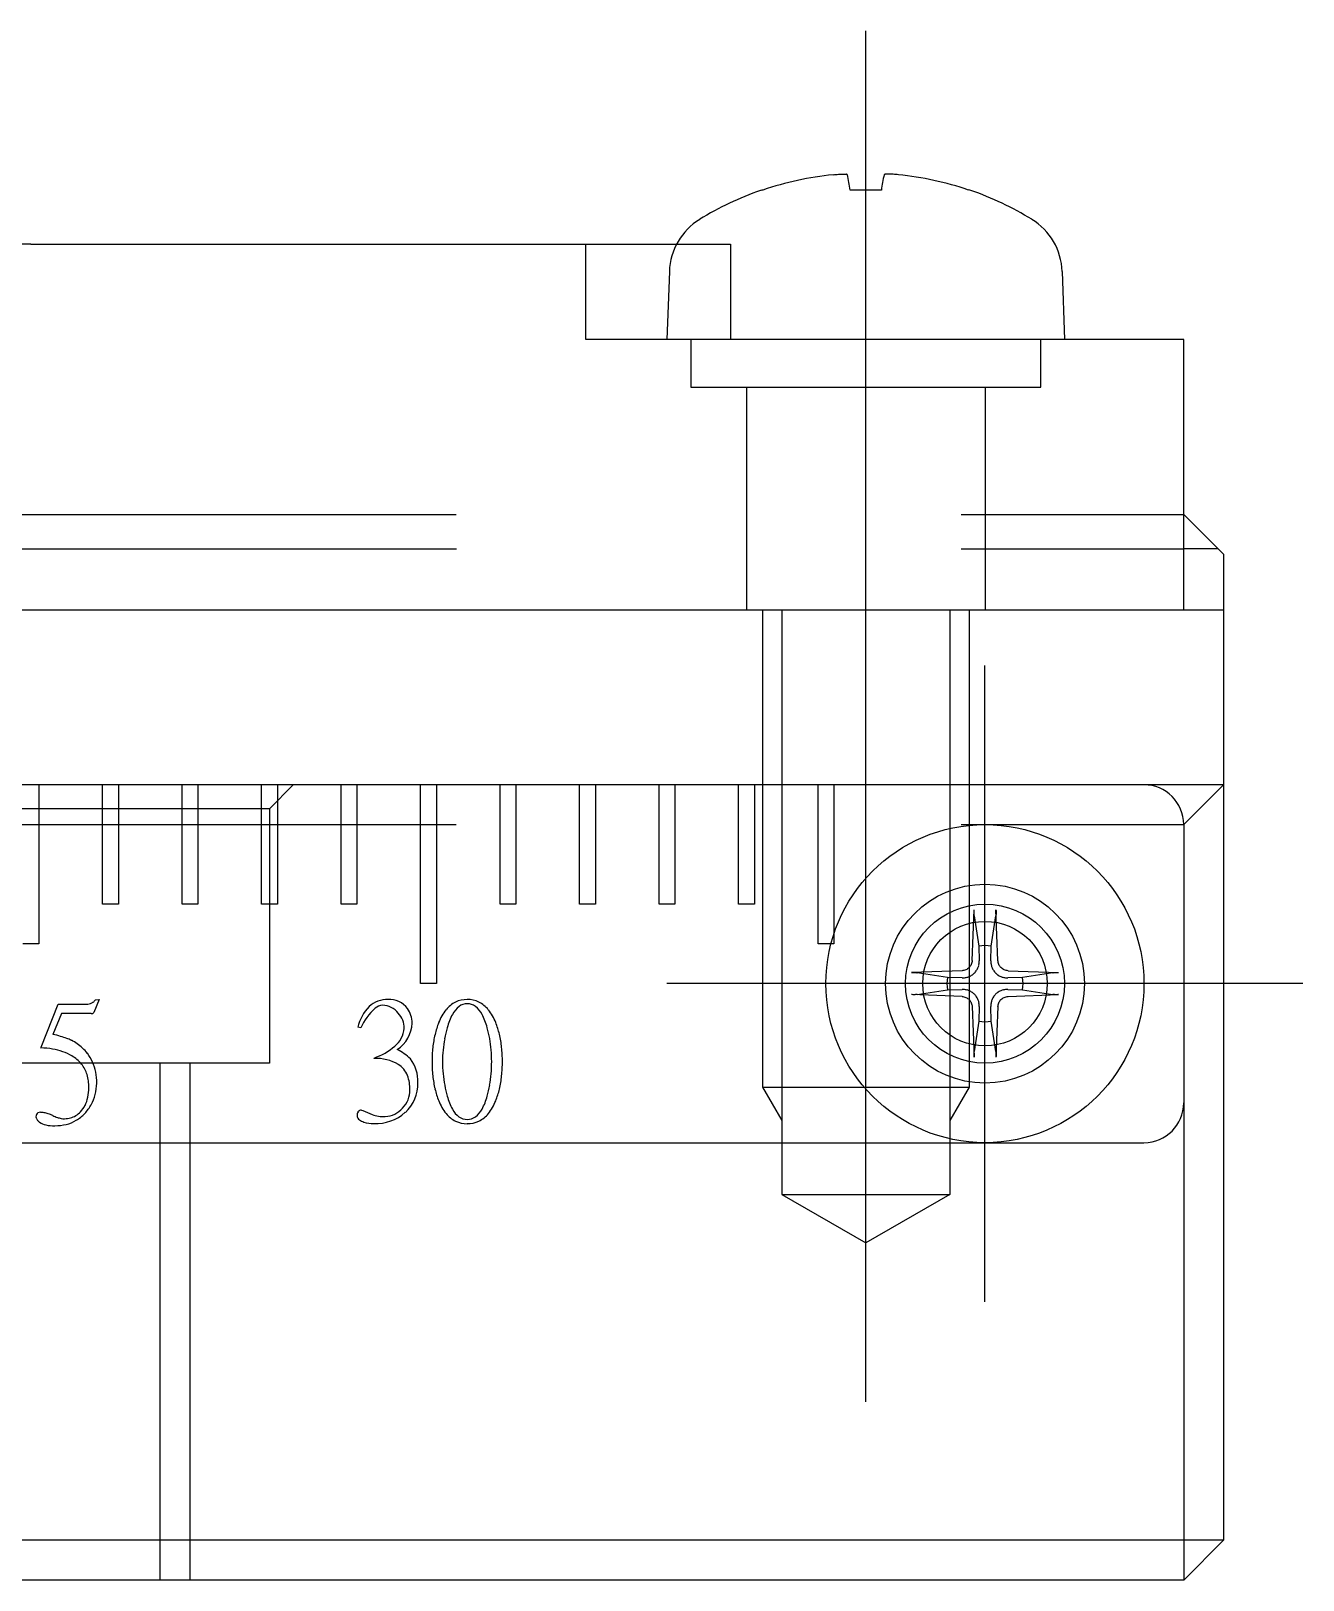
# Model space of a CAD drawing. Header units: millimetres. Extents: x 1 to 257, y -7 to 232.
# Drawn here: x 185.87 to 201.87, y 65.6 to 85.08 of the extents above; entities that cross this region are included whole.
import ezdxf

# ---------------------------------------------------------------- set-up
doc = ezdxf.new("R2010")
doc.units = ezdxf.units.MM
doc.linetypes.add('CENTER', pattern=[50.8, 31.75, -6.35, 6.35, -6.35])
doc.linetypes.add('DASHED', pattern=[19.05, 12.7, -6.35])
doc.layers.add('CENTER', color=1, linetype='CENTER')

msp = doc.modelspace()

# ---------------------------------------------------------------- linework, layer by layer
at = {"color": 7, "linetype": 'Continuous', "lineweight": -3}
for p, q in [((195.96, 83.27), (195.976, 83.272)), ((195.976, 83.272), (195.994, 83.273)), ((195.994, 83.273), (196.011, 83.275)), ((196.011, 83.275), (196.027, 83.276)), ((196.027, 83.276), (196.036, 83.276)), ((196.036, 83.276), (196.043, 83.277)), ((196.043, 83.277), (196.051, 83.277)), ((196.051, 83.277), (196.059, 83.277)), ((196.059, 83.277), (196.066, 83.277)), ((196.066, 83.277), (196.073, 83.278)), ((196.073, 83.278), (196.079, 83.278)), ((196.079, 83.278), (196.085, 83.278)), ((196.085, 83.278), (196.091, 83.278)), ((196.091, 83.278), (196.097, 83.278)), ((196.097, 83.278), (196.102, 83.277)), ((196.102, 83.277), (196.107, 83.277)), ((196.107, 83.277), (196.112, 83.277)), ((196.112, 83.277), (196.116, 83.277)), ((196.116, 83.277), (196.121, 83.276)), ((196.121, 83.276), (196.124, 83.276)), ((196.62, 83.276), (196.617, 83.276)), ((196.625, 83.277), (196.62, 83.276)), ((196.629, 83.277), (196.625, 83.277)), ((196.634, 83.277), (196.629, 83.277)), ((196.639, 83.277), (196.634, 83.277)), ((196.644, 83.278), (196.639, 83.277)), ((196.65, 83.278), (196.644, 83.278)), ((196.656, 83.278), (196.65, 83.278)), ((196.662, 83.278), (196.656, 83.278)), ((196.668, 83.278), (196.662, 83.278)), ((196.675, 83.277), (196.668, 83.278)), ((196.682, 83.277), (196.675, 83.277)), ((196.69, 83.277), (196.682, 83.277)), ((196.698, 83.277), (196.69, 83.277)), ((196.705, 83.276), (196.698, 83.277)), ((196.714, 83.276), (196.705, 83.276)), ((196.73, 83.275), (196.714, 83.276)), ((196.747, 83.273), (196.73, 83.275)), ((196.765, 83.272), (196.747, 83.273)), ((196.781, 83.27), (196.765, 83.272)), ((195.077, 83.078), (195.077, 83.078)), ((196.567, 83.078), (196.174, 83.078)), ((197.664, 83.078), (197.664, 83.078)), ((185.87, 82.398), (193.991, 82.398)), ((192.851, 81.198), (192.851, 82.398)), ((193.9, 82.055), (193.87, 81.198)), ((198.84, 82.055), (198.87, 81.198)), ((200.371, 81.198), (192.851, 81.198)), ((200.371, 77.798), (200.371, 81.198)), ((200.37, 78.998), (200.87, 78.498)), ((200.803, 78.565), (200.371, 78.565)), ((200.87, 78.498), (200.87, 66.098)), ((185.87, 77.798), (200.87, 77.798)), ((200.87, 75.598), (178.2, 75.598)), ((185.97, 75.598), (185.97, 73.598)), ((186.77, 74.098), (186.77, 75.598)), ((186.97, 75.598), (186.97, 74.098)), ((187.77, 74.098), (187.77, 75.598)), ((187.97, 75.598), (187.97, 74.098)), ((188.77, 74.098), (188.77, 75.598)), ((188.97, 75.598), (188.97, 74.098)), ((189.77, 74.098), (189.77, 75.598)), ((189.97, 75.598), (189.97, 74.098)), ((190.77, 73.098), (190.77, 75.598)), ((190.97, 75.598), (190.97, 73.098)), ((191.77, 74.098), (191.77, 75.598)), ((191.97, 75.598), (191.97, 74.098)), ((192.77, 74.098), (192.77, 75.598)), ((192.97, 75.598), (192.97, 74.098)), ((193.77, 74.098), (193.77, 75.598)), ((193.97, 75.598), (193.97, 74.098)), ((194.77, 74.098), (194.77, 75.598)), ((194.97, 75.598), (194.97, 74.098)), ((195.77, 73.598), (195.77, 75.598)), ((195.97, 75.598), (195.97, 73.598)), ((200.87, 75.598), (200.37, 75.098)), ((200.37, 75.098), (200.37, 65.598)), ((186.97, 74.098), (186.77, 74.098)), ((187.97, 74.098), (187.77, 74.098)), ((188.97, 74.098), (188.77, 74.098)), ((189.97, 74.098), (189.77, 74.098)), ((191.97, 74.098), (191.77, 74.098)), ((192.97, 74.098), (192.77, 74.098)), ((193.97, 74.098), (193.77, 74.098)), ((194.97, 74.098), (194.77, 74.098)), ((197.708, 73.387), (197.732, 74.024)), ((197.732, 74.013), (197.732, 74.024)), ((197.732, 74.003), (197.732, 74.013)), ((197.732, 73.992), (197.732, 74.003)), ((197.732, 73.987), (197.732, 73.992)), ((197.732, 73.982), (197.732, 73.987)), ((197.732, 73.973), (197.732, 73.982)), ((197.732, 73.969), (197.732, 73.973)), ((197.732, 73.965), (197.732, 73.969)), ((197.732, 73.961), (197.732, 73.965)), ((197.733, 73.958), (197.732, 73.961)), ((197.733, 73.955), (197.733, 73.958)), ((197.733, 73.952), (197.733, 73.955)), ((197.733, 73.952), (197.793, 73.57)), ((197.948, 73.57), (198.007, 73.952)), ((198.008, 73.955), (198.007, 73.952)), ((198.008, 74.024), (198.009, 74.013)), ((198.033, 73.387), (198.008, 74.024)), ((198.009, 73.969), (198.008, 73.965)), ((198.008, 73.965), (198.008, 73.961)), ((198.008, 73.961), (198.008, 73.958)), ((198.008, 73.958), (198.008, 73.955)), ((198.009, 74.013), (198.009, 74.003)), ((198.009, 74.003), (198.009, 73.992)), ((198.009, 73.992), (198.009, 73.987)), ((198.009, 73.987), (198.009, 73.982)), ((198.009, 73.982), (198.009, 73.973)), ((198.009, 73.973), (198.009, 73.969)), ((185.97, 73.598), (185.77, 73.598)), ((195.97, 73.598), (195.77, 73.598)), ((197.793, 73.57), (197.797, 73.385)), ((197.943, 73.385), (197.948, 73.57)), ((197.581, 73.261), (196.944, 73.236)), ((197.593, 73.262), (197.581, 73.261)), ((197.605, 73.264), (197.593, 73.262)), ((197.617, 73.267), (197.605, 73.264)), ((197.629, 73.271), (197.617, 73.267)), ((197.64, 73.277), (197.629, 73.271)), ((197.651, 73.283), (197.64, 73.277)), ((197.661, 73.291), (197.651, 73.283)), ((197.67, 73.299), (197.661, 73.291)), ((197.678, 73.308), (197.67, 73.299)), ((197.685, 73.318), (197.678, 73.308)), ((197.692, 73.328), (197.685, 73.318)), ((197.697, 73.339), (197.692, 73.328)), ((197.702, 73.351), (197.697, 73.339)), ((197.705, 73.363), (197.702, 73.351)), ((197.707, 73.375), (197.705, 73.363)), ((197.708, 73.387), (197.707, 73.375)), ((198.034, 73.375), (198.033, 73.387)), ((198.036, 73.363), (198.034, 73.375)), ((198.039, 73.351), (198.036, 73.363)), ((198.044, 73.339), (198.039, 73.351)), ((198.049, 73.328), (198.044, 73.339)), ((198.056, 73.317), (198.049, 73.328)), ((198.063, 73.308), (198.056, 73.317)), ((198.071, 73.299), (198.063, 73.308)), ((198.08, 73.291), (198.071, 73.299)), ((198.09, 73.283), (198.08, 73.291)), ((198.101, 73.277), (198.09, 73.283)), ((198.112, 73.271), (198.101, 73.277)), ((198.124, 73.267), (198.112, 73.271)), ((198.136, 73.264), (198.124, 73.267)), ((198.148, 73.262), (198.136, 73.264)), ((198.16, 73.261), (198.148, 73.262)), ((198.16, 73.261), (198.796, 73.236)), ((190.97, 73.098), (190.77, 73.098)), ((196.944, 73.236), (196.955, 73.237)), ((196.955, 73.237), (196.965, 73.237)), ((196.965, 73.237), (196.976, 73.237)), ((196.976, 73.237), (196.981, 73.237)), ((196.981, 73.237), (196.986, 73.237)), ((196.986, 73.237), (196.995, 73.237)), ((196.995, 73.237), (197, 73.236)), ((197, 73.236), (197.004, 73.236)), ((197.004, 73.236), (197.007, 73.236)), ((197.007, 73.236), (197.011, 73.236)), ((197.011, 73.236), (197.014, 73.235)), ((197.014, 73.235), (197.016, 73.235)), ((197.398, 73.175), (197.016, 73.235)), ((197.583, 73.171), (197.398, 73.175)), ((198.343, 73.175), (198.158, 73.171)), ((198.724, 73.235), (198.343, 73.175)), ((198.724, 73.235), (198.727, 73.235)), ((198.727, 73.235), (198.73, 73.236)), ((198.73, 73.236), (198.733, 73.236)), ((198.733, 73.236), (198.737, 73.236)), ((198.737, 73.236), (198.741, 73.236)), ((198.741, 73.236), (198.745, 73.237)), ((198.745, 73.237), (198.755, 73.237)), ((198.755, 73.237), (198.76, 73.237)), ((198.76, 73.237), (198.765, 73.237)), ((198.765, 73.237), (198.775, 73.237)), ((198.775, 73.237), (198.786, 73.237)), ((198.786, 73.237), (198.796, 73.236)), ((186.726, 72.898), (186.659, 72.735)), ((186.681, 72.894), (186.726, 72.898)), ((196.955, 72.96), (196.944, 72.96)), ((197.581, 72.935), (196.944, 72.96)), ((196.965, 72.959), (196.955, 72.96)), ((196.976, 72.959), (196.965, 72.959)), ((196.981, 72.959), (196.976, 72.959)), ((196.986, 72.959), (196.981, 72.959)), ((196.995, 72.96), (196.986, 72.959)), ((197, 72.96), (196.995, 72.96)), ((197.004, 72.96), (197, 72.96)), ((197.007, 72.96), (197.004, 72.96)), ((197.011, 72.96), (197.007, 72.96)), ((197.014, 72.961), (197.011, 72.96)), ((197.016, 72.961), (197.014, 72.961)), ((197.016, 72.961), (197.398, 73.021)), ((197.398, 73.021), (197.583, 73.025)), ((197.581, 72.935), (197.593, 72.935)), ((197.593, 72.935), (197.605, 72.933)), ((197.605, 72.933), (197.617, 72.929)), ((197.617, 72.929), (197.629, 72.925)), ((197.629, 72.925), (197.64, 72.919)), ((197.64, 72.919), (197.651, 72.913)), ((197.651, 72.913), (197.661, 72.905)), ((197.661, 72.905), (197.67, 72.897)), ((197.67, 72.897), (197.678, 72.888)), ((197.678, 72.888), (197.685, 72.879)), ((197.685, 72.879), (197.692, 72.868)), ((197.692, 72.868), (197.697, 72.857)), ((197.697, 72.857), (197.701, 72.845)), ((198.039, 72.845), (198.044, 72.857)), ((198.044, 72.857), (198.049, 72.868)), ((198.049, 72.868), (198.056, 72.879)), ((198.056, 72.879), (198.063, 72.888)), ((198.063, 72.888), (198.071, 72.897)), ((198.071, 72.897), (198.08, 72.905)), ((198.08, 72.905), (198.09, 72.913)), ((198.09, 72.913), (198.1, 72.919)), ((198.1, 72.919), (198.111, 72.925)), ((198.111, 72.925), (198.123, 72.929)), ((198.123, 72.929), (198.135, 72.932)), ((198.135, 72.932), (198.147, 72.935)), ((198.147, 72.935), (198.16, 72.935)), ((198.158, 73.025), (198.343, 73.021)), ((198.16, 72.935), (198.796, 72.96)), ((198.343, 73.021), (198.724, 72.961)), ((198.727, 72.961), (198.724, 72.961)), ((198.73, 72.96), (198.727, 72.961)), ((198.733, 72.96), (198.73, 72.96)), ((198.737, 72.96), (198.733, 72.96)), ((198.741, 72.96), (198.737, 72.96)), ((198.745, 72.96), (198.741, 72.96)), ((198.755, 72.959), (198.745, 72.96)), ((198.76, 72.959), (198.755, 72.959)), ((198.765, 72.959), (198.76, 72.959)), ((198.775, 72.959), (198.765, 72.959)), ((198.786, 72.96), (198.775, 72.959)), ((198.796, 72.96), (198.786, 72.96)), ((185.997, 72.301), (186.211, 72.841)), ((186.256, 72.721), (186.145, 72.46)), ((186.211, 72.841), (186.584, 72.841)), ((186.626, 72.721), (186.256, 72.721)), ((197.701, 72.845), (197.705, 72.833)), ((197.705, 72.833), (197.707, 72.821)), ((197.707, 72.821), (197.708, 72.809)), ((197.708, 72.809), (197.732, 72.172)), ((197.797, 72.811), (197.793, 72.626)), ((197.948, 72.626), (197.943, 72.811)), ((198.033, 72.809), (198.008, 72.172)), ((198.033, 72.809), (198.034, 72.821)), ((198.034, 72.821), (198.036, 72.833)), ((198.036, 72.833), (198.039, 72.845)), ((190.018, 72.541), (189.982, 72.55)), ((197.793, 72.626), (197.733, 72.244)), ((198.007, 72.244), (197.948, 72.626)), ((190.186, 72.156), (190.186, 72.162)), ((197.732, 72.235), (197.733, 72.238)), ((197.732, 72.231), (197.732, 72.235)), ((197.732, 72.227), (197.732, 72.231)), ((197.732, 72.223), (197.732, 72.227)), ((197.732, 72.214), (197.732, 72.223)), ((197.732, 72.209), (197.732, 72.214)), ((197.732, 72.204), (197.732, 72.209)), ((197.732, 72.193), (197.732, 72.204)), ((197.732, 72.183), (197.732, 72.193)), ((197.732, 72.172), (197.732, 72.183)), ((197.733, 72.241), (197.733, 72.244)), ((197.733, 72.238), (197.733, 72.241)), ((198.007, 72.244), (198.008, 72.241)), ((198.008, 72.241), (198.008, 72.238)), ((198.008, 72.238), (198.008, 72.235)), ((198.008, 72.235), (198.008, 72.231)), ((198.008, 72.231), (198.009, 72.227)), ((198.009, 72.183), (198.008, 72.172)), ((198.009, 72.227), (198.009, 72.223)), ((198.009, 72.223), (198.009, 72.214)), ((198.009, 72.214), (198.009, 72.209)), ((198.009, 72.209), (198.009, 72.204)), ((198.009, 72.204), (198.009, 72.193)), ((198.009, 72.193), (198.009, 72.183)), ((190.029, 71.506), (190.043, 71.504)), ((190.043, 71.504), (190.161, 71.453)), ((121.87, 71.098), (199.87, 71.098)), ((200.87, 66.098), (120.87, 66.098)), ((200.87, 66.098), (200.37, 65.598)), ((200.37, 65.598), (121.37, 65.598))]:
    msp.add_line(p, q, dxfattribs=at)
at = {"color": 3, "linetype": 'DASHED', "lineweight": -3}
for p, q in [((185.87, 82.398), (135.87, 82.398)), ((193.991, 82.398), (194.67, 82.398)), ((194.67, 82.398), (194.67, 81.198)), ((194.171, 81.198), (194.171, 80.598)), ((198.571, 80.598), (198.571, 81.198)), ((194.171, 80.598), (198.571, 80.598)), ((194.871, 80.598), (194.871, 77.798)), ((197.871, 80.598), (197.871, 77.798)), ((121.37, 78.998), (200.37, 78.998)), ((121.371, 78.565), (200.371, 78.565)), ((135.87, 77.798), (185.87, 77.798)), ((195.07, 77.798), (195.07, 71.798)), ((195.314, 77.798), (195.314, 70.448)), ((197.427, 77.798), (197.427, 70.448)), ((197.67, 77.798), (197.67, 71.798)), ((189.17, 75.598), (188.87, 75.298)), ((188.87, 75.298), (182.87, 75.298)), ((188.87, 75.298), (188.87, 72.098)), ((121.37, 75.098), (200.37, 75.098)), ((188.87, 72.098), (182.87, 72.098)), ((187.491, 72.098), (187.491, 65.598)), ((187.87, 72.098), (187.87, 65.598)), ((195.07, 71.798), (197.67, 71.798)), ((195.07, 71.798), (195.314, 71.376)), ((197.67, 71.798), (197.427, 71.376)), ((195.314, 70.448), (197.427, 70.448)), ((195.314, 70.448), (196.37, 69.838)), ((197.427, 70.448), (196.37, 69.838))]:
    msp.add_line(p, q, dxfattribs=at)
at = {"color": 7, "linetype": 'Continuous', "lineweight": -3}
msp.add_circle((197.87, 73.098), 2, dxfattribs=at)
at = {"color": 3, "linetype": 'DASHED', "lineweight": -3}
for radius in [1.25, 1, 0.783]:
    msp.add_circle((197.87, 73.098), radius, dxfattribs=at)
at = {"color": 7, "linetype": 'Continuous', "lineweight": -3}
for centre, radius, start, end in [((196.365, 79.285), 4.006, 95.8074, 108.7523), ((196.112, 83.184), 0.0925, 80.2027, 82.2988), ((196.115, 83.205), 0.0714, 78.8944, 80.1615), ((196.118, 83.217), 0.0594, 77.5382, 78.8947), ((196.121, 83.232), 0.0439, 74.2492, 77.6324), ((196.126, 83.247), 0.0279, 69.7637, 74.2955), ((196.13, 83.258), 0.0164, 63.4146, 69.8518), ((196.133, 83.265), 0.00887, 53.9587, 63.5882), ((196.135, 83.268), 0.00452, 39.1878, 54.2259), ((196.137, 83.27), 0.00246, 16.7561, 39.2074), ((194.021, 82.792), 2.172, 7.5738, 12.7245), ((198.878, 82.76), 2.333, 167.3665, 172.1632), ((196.606, 83.268), 0.00452, 125.7741, 140.8122), ((196.604, 83.27), 0.00246, 140.7926, 163.2439), ((196.608, 83.265), 0.00887, 116.4118, 126.0413), ((196.611, 83.258), 0.0164, 110.1482, 116.5854), ((196.615, 83.247), 0.0279, 105.7045, 110.2363), ((196.62, 83.232), 0.0439, 102.3676, 105.7508), ((196.623, 83.217), 0.0594, 101.1053, 102.4618), ((196.626, 83.205), 0.0714, 99.8385, 101.1056), ((196.629, 83.184), 0.0925, 97.7012, 99.7973), ((196.376, 79.285), 4.006, 71.2477, 84.1926), ((196.37, 79.298), 4, 109.2989, 121.4697), ((195.077, 82.992), 0.086, 90, 109.2989), ((197.664, 82.996), 0.0826, 70.3003, 90.2005), ((196.37, 79.298), 4, 58.5303, 70.7011), ((194.7, 82.027), 0.8, 121.4697, 178), ((198.041, 82.027), 0.8, 2, 58.5303), ((199.87, 75.098), 0.5, 0, 90), ((197.87, 73.098), 0.479, 80.6957, 99.3043), ((197.594, 73.374), 0.202, 315.0678, 321.2775), ((197.588, 73.379), 0.209, 321.2249, 327.3542), ((197.596, 73.374), 0.201, 327.3884, 333.7306), ((197.583, 73.38), 0.214, 333.7006, 339.428), ((197.592, 73.377), 0.206, 339.386, 345.0043), ((197.582, 73.38), 0.216, 345.0596, 350.4557), ((197.575, 73.381), 0.222, 350.4292, 355.7575), ((197.585, 73.38), 0.212, 355.7311, 1.3135), ((198.156, 73.38), 0.213, 178.6874, 184.268), ((198.166, 73.381), 0.222, 184.2424, 189.5709), ((198.159, 73.38), 0.216, 189.5456, 194.9391), ((198.149, 73.377), 0.206, 194.9953, 200.6145), ((198.157, 73.38), 0.214, 200.572, 206.2994), ((198.145, 73.374), 0.201, 206.2694, 212.6116), ((198.152, 73.379), 0.209, 212.6454, 218.7756), ((198.147, 73.374), 0.202, 218.7204, 224.9342), ((197.87, 73.098), 0.479, 170.6957, 189.3043), ((197.588, 73.383), 0.213, 268.6874, 274.268), ((197.587, 73.393), 0.222, 274.2424, 279.5709), ((197.589, 73.387), 0.216, 279.5456, 284.9391), ((197.591, 73.377), 0.206, 284.9953, 290.6145), ((197.588, 73.385), 0.214, 290.572, 296.2994), ((197.594, 73.373), 0.201, 296.2694, 302.6116), ((197.589, 73.38), 0.209, 302.6454, 308.7756), ((197.594, 73.375), 0.202, 308.7204, 314.9342), ((198.147, 73.375), 0.202, 225.0678, 231.2775), ((198.151, 73.38), 0.209, 231.2249, 237.3542), ((198.146, 73.373), 0.201, 237.3884, 243.7306), ((198.153, 73.385), 0.214, 243.7006, 249.428), ((198.15, 73.377), 0.206, 249.386, 255.0043), ((198.152, 73.387), 0.216, 255.0596, 260.4557), ((198.153, 73.393), 0.222, 260.4292, 265.7575), ((198.153, 73.383), 0.212, 265.7311, 271.3135), ((197.87, 73.098), 0.479, 350.6957, 9.3043), ((186.576, 72.963), 0.123, 289.8018, 307.0841), ((186.538, 73.013), 0.187, 307.1607, 320.255), ((190.351, 72.559), 0.339, 88.2687, 132.0328), ((190.38, 72.617), 0.282, 36.3587, 93.971), ((191.371, 72.545), 0.359, 116.5466, 141.2478), ((191.353, 72.566), 0.332, 89.2937, 115.4267), ((191.361, 72.565), 0.334, 64.6264, 90.6532), ((191.345, 72.547), 0.356, 38.658, 63.5476), ((197.588, 72.813), 0.212, 85.7311, 91.3135), ((197.587, 72.803), 0.222, 80.4292, 85.7575), ((197.589, 72.809), 0.216, 75.0596, 80.4557), ((197.591, 72.819), 0.206, 69.386, 75.0043), ((197.588, 72.811), 0.214, 63.7006, 69.428), ((197.594, 72.823), 0.201, 57.3884, 63.7306), ((197.589, 72.816), 0.209, 51.2249, 57.3542), ((197.594, 72.821), 0.202, 45.0678, 51.2775), ((197.594, 72.822), 0.202, 38.7204, 44.9342), ((197.588, 72.817), 0.209, 32.6454, 38.7756), ((197.596, 72.822), 0.201, 26.2694, 32.6116), ((197.583, 72.816), 0.214, 20.572, 26.2994), ((197.592, 72.819), 0.206, 14.9953, 20.6145), ((197.582, 72.816), 0.216, 9.5456, 14.9391), ((198.159, 72.816), 0.216, 165.0596, 170.4557), ((198.149, 72.819), 0.206, 159.386, 165.0043), ((198.157, 72.816), 0.214, 153.7006, 159.428), ((198.145, 72.822), 0.201, 147.3884, 153.7306), ((198.153, 72.817), 0.209, 141.2249, 147.3542), ((198.147, 72.822), 0.202, 135.0678, 141.2775), ((198.147, 72.822), 0.202, 128.7204, 134.9342), ((198.151, 72.816), 0.209, 122.6454, 128.7756), ((198.146, 72.823), 0.201, 116.2694, 122.6116), ((198.153, 72.811), 0.214, 110.572, 116.2994), ((198.15, 72.819), 0.206, 104.9953, 110.6145), ((198.152, 72.809), 0.216, 99.5456, 104.9391), ((198.153, 72.803), 0.222, 94.2424, 99.5709), ((198.153, 72.813), 0.213, 88.6874, 94.268), ((186.584, 72.944), 0.103, 269.9573, 289.456), ((186.628, 72.794), 0.0733, 269.1351, 281.9708), ((186.637, 72.75), 0.0281, 281.4538, 305.805), ((186.645, 72.739), 0.0151, 307.0574, 344.0647), ((190.508, 72.433), 0.539, 135.5459, 167.5466), ((190.757, 72.194), 0.816, 133.1853, 154.8445), ((190.302, 72.665), 0.161, 92.9664, 129.7497), ((190.289, 72.577), 0.25, 36.8846, 89.0343), ((190.316, 72.548), 0.249, 357.0655, 45.9054), ((190.355, 72.605), 0.309, 359.5532, 35.3746), ((191.595, 72.373), 0.642, 141.8067, 158.4258), ((191.88, 72.34), 0.8, 152.3497, 165.2539), ((191.445, 72.569), 0.308, 128.0346, 152.5067), ((191.357, 72.674), 0.171, 89.8353, 126.5002), ((191.358, 72.673), 0.173, 53.6842, 90.279), ((191.273, 72.571), 0.305, 27.3429, 52.1158), ((190.858, 72.353), 0.774, 14.2709, 27.586), ((191.132, 72.38), 0.627, 21.378, 38.3895), ((197.575, 72.815), 0.222, 4.2424, 9.5709), ((197.585, 72.816), 0.213, 358.6874, 4.268), ((198.156, 72.816), 0.212, 175.7311, 181.3135), ((198.166, 72.815), 0.222, 170.4292, 175.7575), ((190.254, 72.558), 0.311, 308.1356, 355.8286), ((190.252, 72.614), 0.412, 303.0246, 358.3926), ((192.048, 72.201), 1.125, 158.7761, 166.7628), ((192.555, 72.128), 1.507, 163.9788, 169.4048), ((190.154, 72.137), 1.51, 10.2609, 15.6321), ((190.718, 72.214), 1.073, 13.2882, 21.5696), ((197.87, 73.098), 0.479, 260.6957, 279.3043), ((186.042, 72.285), 0.0479, 160.8609, 169.2763), ((186.004, 72.292), 0.0092, 167.2044, 192.7956), ((185.997, 72.29), 0.00178, 193.6323, 272.6279), ((185.973, 71.268), 1.021, 80.4715, 88.6731), ((186.013, 71.509), 0.776, 70.6148, 80.4628), ((185.636, 70.323), 2.197, 73.9631, 76.5892), ((185.923, 71.316), 1.163, 70.0124, 74.0248), ((186.141, 71.911), 0.53, 63.3872, 70.1611), ((186.148, 71.899), 0.538, 55.5472, 64.6615), ((186.136, 71.882), 0.558, 46.6126, 55.5054), ((186.093, 71.837), 0.62, 38.2978, 46.5808), ((189.952, 72.867), 0.742, 288.3154, 311.7511), ((192.561, 72.121), 1.646, 173.9099, 180.1105), ((192.255, 72.153), 1.338, 166.7882, 173.9019), ((192.577, 72.124), 1.529, 169.4141, 174.7865), ((190.099, 72.127), 1.566, 5.0093, 10.2518), ((190.478, 72.158), 1.32, 6.0471, 13.2628), ((190.126, 72.121), 1.674, 359.8807, 6.0387), ((186.061, 71.645), 0.633, 59.2808, 70.5721), ((186.153, 71.794), 0.458, 39.8178, 59.7095), ((186.199, 71.837), 0.395, 17.3246, 39.2769), ((186.151, 71.888), 0.543, 24.2446, 37.8899), ((186.126, 71.878), 0.57, 10.8892, 24.1023), ((190.215, 71.617), 0.54, 59.1779, 93.1094), ((190.159, 71.65), 0.696, 46.0037, 62.7873), ((190.347, 71.842), 0.279, 21.071, 58.9729), ((190.297, 71.878), 0.44, 356.7157, 38.2603), ((192.593, 72.114), 1.678, 179.881, 186.0309), ((192.64, 72.118), 1.593, 174.795, 180.0242), ((192.785, 72.116), 1.738, 179.9442, 184.9832), ((190, 72.118), 1.665, 359.9697, 5.0017), ((189.874, 72.116), 1.791, 355.1774, 0.0578), ((190.11, 72.114), 1.69, 353.9893, 0.1283), ((186.084, 71.805), 0.514, 358.4839, 16.8828), ((186.004, 71.856), 0.694, 359.2215, 10.7983), ((190.108, 71.772), 0.528, 359.0339, 18.8086), ((192.251, 72.078), 1.334, 186.0315, 193.2001), ((192.588, 72.099), 1.539, 184.9857, 190.449), ((190.1, 72.096), 1.564, 349.8375, 355.1847), ((190.476, 72.075), 1.322, 346.768, 354.0003), ((185.947, 71.8), 0.651, 348.3503, 359.2247), ((186.152, 71.838), 0.544, 331.19, 345.6305), ((186.059, 71.861), 0.639, 345.7632, 358.7145), ((190.315, 71.757), 0.321, 315.5755, 0.9966), ((190.263, 71.832), 0.474, 311.8868, 2.4739), ((192.016, 72.023), 1.093, 193.2098, 201.3991), ((192.446, 72.073), 1.395, 190.4551, 196.2875), ((190.258, 72.068), 1.404, 344.0998, 349.8418), ((190.724, 72.017), 1.067, 338.4257, 346.7665), ((186.251, 71.713), 0.332, 316.8732, 333.9198), ((186.142, 71.846), 0.556, 316.7918, 331.0148), ((186.161, 71.756), 0.433, 334.0754, 348.3685), ((190.025, 71.454), 0.0523, 86.0418, 142.2747), ((190.303, 71.751), 0.326, 274.0582, 317.7796), ((191.573, 71.85), 0.617, 201.4624, 218.6555), ((191.797, 71.861), 0.713, 194.5816, 208.6061), ((191.429, 71.657), 0.293, 208.0577, 233.3426), ((191.288, 71.656), 0.291, 306.7157, 332.2786), ((190.908, 71.861), 0.722, 331.8651, 345.7722), ((191.143, 71.849), 0.615, 321.322, 338.56), ((199.87, 71.598), 0.5, 270, 0), ((186.006, 71.425), 0.0728, 156.281, 181.8872), ((186.008, 71.422), 0.0745, 179.7689, 184.4732), ((185.97, 71.419), 0.0361, 184.316, 191.9442), ((185.949, 71.415), 0.015, 191.5786, 205.2913), ((186.044, 71.451), 0.117, 201.5057, 219.093), ((185.977, 71.437), 0.0408, 117.1293, 154.954), ((186.054, 71.46), 0.13, 219.3474, 234.6593), ((185.986, 71.414), 0.066, 88.0277, 115.4071), ((186.1, 71.535), 0.218, 236.1652, 258.5243), ((185.987, 71.222), 0.257, 79.2315, 89.6241), ((185.961, 71.082), 0.4, 71.5675, 79.3119), ((186.163, 71.831), 0.521, 258.2451, 270.7659), ((185.892, 70.873), 0.62, 65.85, 71.6275), ((186.431, 72.075), 0.698, 245.8334, 250.8777), ((186.174, 71.892), 0.581, 269.6263, 283.9812), ((186.332, 71.788), 0.394, 250.7805, 258.1713), ((186.295, 71.606), 0.208, 257.9993, 269.3203), ((186.289, 71.694), 0.295, 270.7211, 285.4421), ((186.198, 71.79), 0.477, 284.1459, 300.5209), ((186.295, 71.668), 0.269, 285.6366, 301.3182), ((186.276, 71.697), 0.303, 301.5113, 315.9675), ((186.187, 71.803), 0.493, 300.7739, 316.7817), ((190.059, 71.441), 0.0874, 149.3441, 182.9783), ((190.037, 71.44), 0.0656, 183.2091, 237.4566), ((190.125, 71.561), 0.215, 235.0158, 251.6164), ((190.181, 71.723), 0.386, 251.2996, 270.3757), ((190.305, 71.82), 0.394, 248.6451, 273.1192), ((190.203, 71.902), 0.565, 268.0192, 311.6622), ((191.368, 71.688), 0.356, 218.8739, 243.7271), ((191.354, 71.672), 0.336, 244.7936, 270.6548), ((191.356, 71.567), 0.177, 234.7577, 270.348), ((191.359, 71.568), 0.178, 269.5975, 305.2384), ((191.362, 71.671), 0.334, 269.2919, 295.2597), ((191.347, 71.688), 0.356, 296.2729, 321.1261)]:
    msp.add_arc(centre, radius, start, end, dxfattribs=at)
at = {"layer": 'CENTER', "color": 1, "linetype": 'CENTER', "lineweight": -3}
for p, q in [((196.37, 67.838), (196.37, 85.078)), ((197.87, 69.098), (197.87, 77.098)), ((201.87, 73.098), (193.87, 73.098))]:
    msp.add_line(p, q, dxfattribs=at)

doc.saveas('drawing.dxf')
